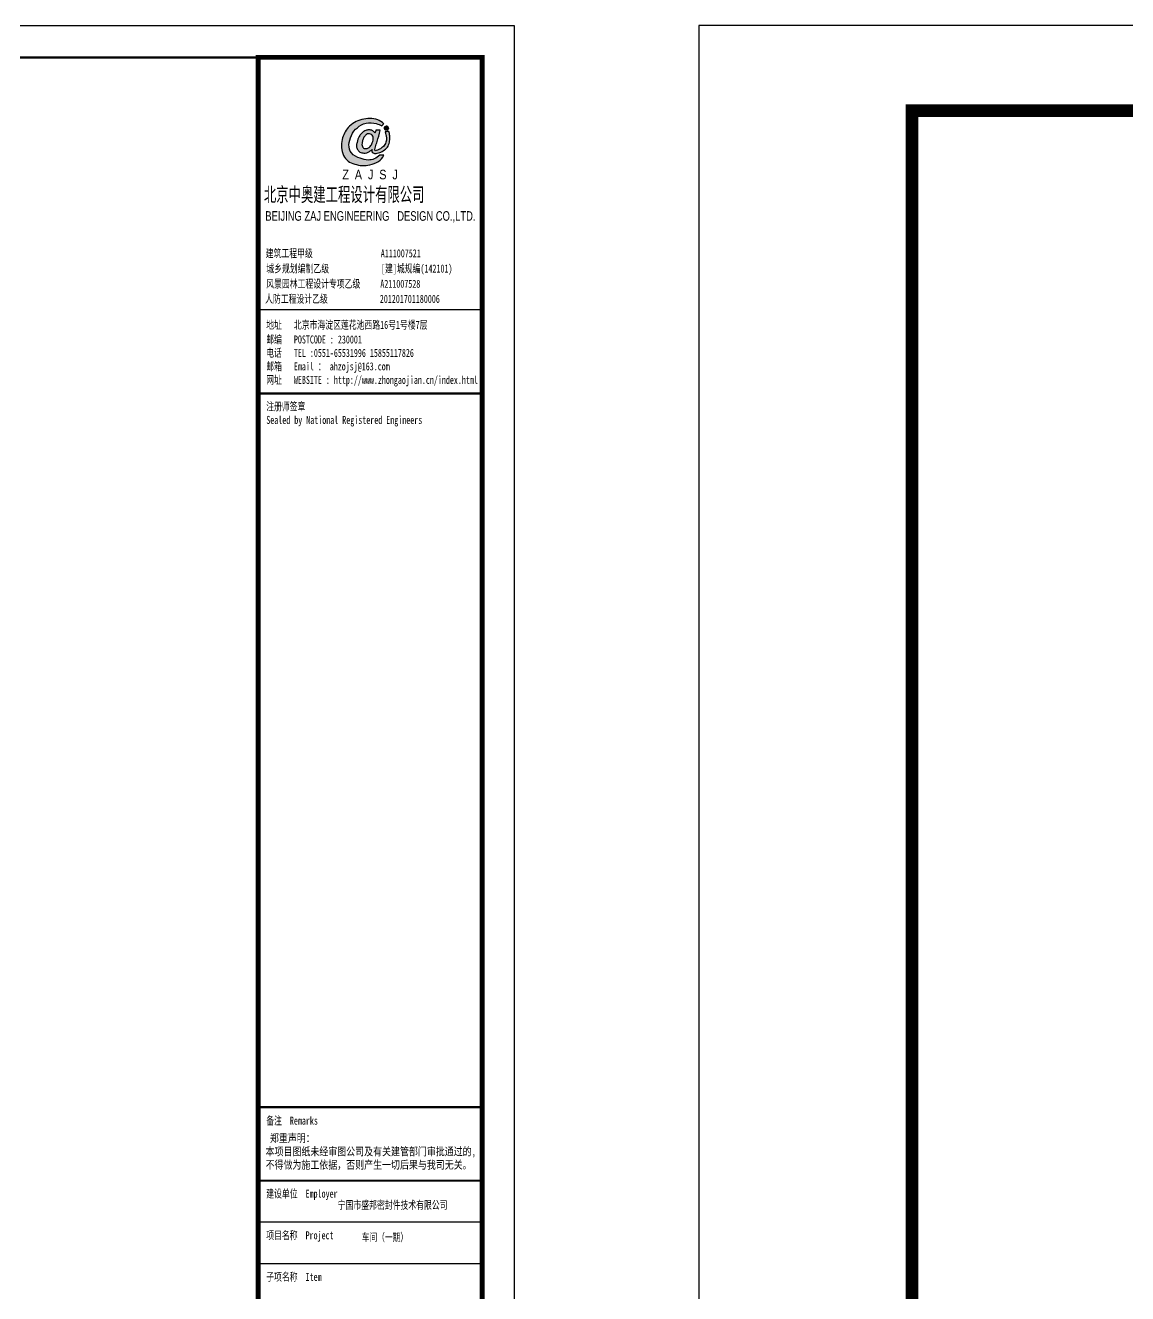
# Model space of a CAD drawing. Extents: x -89996 to 1006241, y -2176 to 440573.
# Drawn here: x 779305 to 797572, y 151578 to 172594 of the extents above; entities that cross this region are included whole.
import ezdxf
from ezdxf.enums import TextEntityAlignment as Align

# ---------------------------------------------------------------- set-up
doc = ezdxf.new("R2010")
doc.units = 0
doc.header["$LTSCALE"] = 1000
doc.header["$MEASUREMENT"] = 0
for name, color, linetype in [('BORDER', 7, 'Continuous'), ('PUB_TITLE', 4, 'Continuous'), ('图签', 3, 'Continuous')]:
    doc.layers.add(name, color=color, linetype=linetype)
doc.styles.add('_gyy_title_Arial', font='arial.ttf', dxfattribs={"width": 0.7})
doc.styles.add('_gyy_title_ST', font='', dxfattribs={"width": 0.8})
doc.styles.add('HZ', font='txt.shx', dxfattribs={"width": 0.8, "bigfont": '000hztxt.shx'})
doc.styles.get('_gyy_title_ST').set_extended_font_data('SimSun')

# ---------------------------------------------------------------- blocks, each defined once
blk = doc.blocks.new('dd')
at = {"layer": '图签'}
h = blk.add_hatch(color=5, dxfattribs=at)
h.set_gradient(color1=(0, 0, 255), color2=(36, 36, 255), one_color=1, tint=0.57)
h.paths.add_polyline_path([(452, 1270, -0.093206), (531, 1562, -0.136321), (716, 1807, -0.161039), (988, 1948, -0.108591), (1307, 1935, -0.049497), (1479, 1861, 0.062627), (1539, 1932, 0.094388), (1351, 2056, 0.136326), (854, 2062, 0.161722), (430, 1810, 0.133661), (243, 1435, 0.158414), (286, 937, 0.22517), (632, 669, 0.138663), (1107, 646, 0.074676), (1375, 753, 0.125344), (1543, 944, 0.006312), (1413, 948, -0.090385), (1244, 833, -0.096745), (1053, 797, -0.073845), (803, 850, -0.140868), (530, 1020, -0.160753)])
h = blk.add_hatch(color=5, dxfattribs=at)
h.set_gradient(color1=(0, 0, 255), color2=(36, 36, 255), one_color=1, tint=0.57)
h.paths.add_polyline_path([(1306, 1289, 0.011169), (1334, 1370, 0.005807), (1431, 1724, 0.01105), (1292, 1724, 0.016796), (1267, 1634, 0.125943), (1203, 1704, 0.083806), (1120, 1739, 0.082879), (1047, 1739, -0.008503), (952, 1710, 0.060057), (844, 1628, 0.086078), (774, 1532, 0.099424), (705, 1347, 0.12153), (690, 1225, 0.102644), (719, 1122, 0.056648), (797, 1042, 0.092914), (913, 1013, 0.194578), (1098, 1064, -0.002562), (1175, 1122, 0.064354), (1167, 1068, 0.172385), (1207, 1017, 0.105458), (1300, 1002, 0.086567), (1454, 1046, 0.047674), (1592, 1136, 0.166359), (1692, 1274, 0.096748), (1728, 1431, 0.03151), (1728, 1548, 0.041815), (1700, 1691, 0.007654), (1588, 1673, -0.009919), (1610, 1585, -0.068269), (1624, 1482, -0.105336), (1605, 1352, -0.14652), (1528, 1223, -0.070486), (1434, 1151, -0.077937), (1341, 1103, -0.127098), (1272, 1084, -0.114215), (1267, 1129, -0.007609)])
h.paths.add_polyline_path([(865, 1245, -0.099994), (863, 1328, -0.050974), (888, 1427, -0.120527), (938, 1529, -0.043888), (1002, 1595, -0.08446), (1063, 1619, -0.147309), (1127, 1607, -0.037474), (1177, 1572, -0.06931), (1209, 1507, -0.067662), (1213, 1431, -0.02676), (1211, 1413, 0.017209), (1183, 1329, -0.048815), (1120, 1223, -0.139096), (1046, 1163, -0.097991), (944, 1153, -0.085394), (909, 1169, -0.149141)], flags=16)
h = blk.add_hatch(color=1, dxfattribs=at)
h.set_gradient(color1=(255, 0, 0), color2=(255, 0, 0), tint=0.57)
h.paths.add_polyline_path([(1557, 1818, 0.386553), (1564, 1757, 0.170676), (1604, 1736, 0.082224), (1657, 1743, 0.087509), (1686, 1766, 0.264235), (1694, 1804, 0.244333), (1636, 1850, 0.30271)])
blk.add_lwpolyline([(1539, 1932, 0.094388), (1351, 2056, 0.136326), (854, 2062, 0.161722), (430, 1810, 0.133661), (243, 1435, 0.158414), (286, 937, 0.22517), (632, 669, 0.138663), (1107, 646, 0.074676), (1375, 753, 0.125344), (1543, 944, 0.006312), (1413, 948, -0.090385), (1244, 833, -0.096745), (1053, 797, -0.073845), (803, 850, -0.140868), (530, 1020, -0.160753), (452, 1270, -0.093206), (531, 1562, -0.136321), (716, 1807, -0.161039), (988, 1948, -0.108591), (1307, 1935, -0.049497), (1479, 1861, 0.062627)], format="xyb", close=True, dxfattribs=at)
for points in [[(1431, 1724, 0.011041), (1292, 1724, 0.016796), (1267, 1634, 0.125943), (1203, 1704, 0.083806), (1120, 1739, 0.082879), (1047, 1739, -0.008503), (952, 1710, 0.060057), (844, 1628, 0.086078), (774, 1532, 0.099424), (705, 1347, 0.12153), (690, 1225, 0.102644), (719, 1122, 0.056648), (797, 1042, 0.092914), (913, 1013, 0.194578), (1098, 1064, -0.002562), (1175, 1122, 0.064354), (1167, 1068, 0.172385), (1207, 1017, 0.105458), (1300, 1002, 0.086567), (1454, 1046, 0.047674), (1592, 1136, 0.166359), (1692, 1274, 0.096748), (1728, 1431, 0.03151), (1728, 1548, 0.041815), (1700, 1691, 0.007654), (1588, 1673, -0.009919), (1610, 1585, -0.068269), (1624, 1482, -0.105336), (1605, 1352, -0.14652), (1528, 1223, -0.070486), (1434, 1151, -0.077937), (1341, 1103, -0.127098), (1272, 1084, -0.114215), (1267, 1129, -0.007609), (1306, 1289, 0.011169), (1334, 1370, 0.005782), (1430, 1722, 0.069025)], [(1213, 1431, 0.067662), (1209, 1507, 0.06931), (1177, 1572, 0.037474), (1127, 1607, 0.147309), (1063, 1619, 0.08446), (1002, 1595, 0.043888), (938, 1529, 0.120527), (888, 1427, 0.050974), (863, 1328, 0.099994), (865, 1245, 0.149141), (909, 1169, 0.085394), (944, 1153, 0.097991), (1046, 1163, 0.139096), (1120, 1223, 0.048815), (1183, 1329, -0.017209), (1211, 1413, 0.02676), (1213, 1431, 0.441273)], [(1694, 1804, 0.243958), (1636, 1850, 0.303117), (1557, 1818, 0.386553), (1564, 1757, 0.170676), (1604, 1736, 0.082224), (1657, 1743, 0.087509), (1686, 1766, 0.264235), (1694, 1804, -7.823139)]]:
    blk.add_lwpolyline(points, format="xyb", dxfattribs=at)
at = {"insert": (246, 492), "char_height": 300, "width": 8000, "attachment_point": 1, "style": 'HZ'}
blk.add_mtext('{\\fArial|b0|i0|c0|p32;Z  A  J  S  J}', dxfattribs=at)
blk = doc.blocks.new('A$C767023C3')
at = {"layer": 'PUB_TITLE'}
for p, q in [((-4949, -5573), (0, -5573)), ((0, -23192), (-4949, -23192)), ((0, -25737), (-4949, -25737)), ((0, -26657), (-4949, -26657))]:
    blk.add_line(p, q, dxfattribs=at)
at = {"layer": 'PUB_TITLE', "const_width": 106}
blk.add_lwpolyline([(-4949, 0), (0, 0), (0, -40586), (-4949, -40586)], close=True, dxfattribs=at)
at = {"layer": 'PUB_TITLE', "const_width": 49.5}
for points in [[(-4949, -7426), (0, -7426)], [(-4949, -23192), (0, -23192)], [(-4949, -24818), (0, -24818)]]:
    blk.add_lwpolyline(points, dxfattribs=at)
at = {"layer": '图签', "xscale": 0.70707067020202, "yscale": 0.70707067020202, "zscale": 0.70707067020202}
blk.add_blockref('dd', (-3263, -2831), dxfattribs=at)
at = {"color": 1, "insert": (-4822, -2862), "char_height": 359.1, "width": 9576, "attachment_point": 1, "style": 'HZ'}
blk.add_mtext('北京中奥建工程设计有限公司', dxfattribs=at)
at = {"layer": 'PUB_TITLE', "width": 0.7}
for s, height, style, p in [('BEIJING ZAJ ENGINEERING   DESIGN CO.,LTD.', 212.12, '_gyy_title_Arial', (-2469, -3610)), ('建筑工程甲级                 A111007521             ', 176.77, '_gyy_title_ST', (-2494, -4417)), ('城乡规划编制乙级             [建]城规编(142101)', 176.77, '_gyy_title_ST', (-2712, -4754)), ('风景园林工程设计专项乙级     A211007528           ', 176.77, '_gyy_title_ST', (-2582, -5090)), ('人防工程设计乙级             201201701180006', 176.77, '_gyy_title_ST', (-2865, -5424))]:
    blk.add_text(s, height=height, dxfattribs=dict(at, style=style)).set_placement(p, align=Align.CENTER)
at = {"layer": 'PUB_TITLE', "style": '_gyy_title_ST', "width": 0.7}
for s, height, p in [('地址   北京市海淀区莲花池西路16号1号楼7层', 176.77, (-4771, -5998)), ('邮编   POSTCODE : 230001', 176.77, (-4771, -6321)), ('电话   TEL :0551-65531996 15855117826', 176.77, (-4771, -6618)), ('邮箱   Email ： ahzojsj@163.com', 176.77, (-4771, -6915)), ('网址   WEBSITE : http://www.zhongaojian.cn/index.html', 176.77, (-4771, -7214)), ('注册师签章', 176.8, (-4771, -7801)), ('Sealed by National Registered Engineers', 176.77, (-4770, -8098)), ('备注  Remarks', 176.77, (-4771, -23580)), ('建设单位  Employer', 176.77, (-4771, -25193)), ('项目名称  Project', 176.77, (-4771, -26112)), ('子项名称  Item', 176.8, (-4771, -27031))]:
    blk.add_text(s, height=height, dxfattribs=at).set_placement(p)
at = {"layer": 'PUB_TITLE', "color": 2, "style": '_gyy_title_ST', "width": 0.7}
for s, height, p in [('宁国市盛邦密封件技术有限公司', 176.77, (-1978, -25348)), ('车间（一期）', 173.9, (-2148, -26063))]:
    blk.add_text(s, height=height, dxfattribs=at).set_placement(p, align=Align.MIDDLE)
at = {"layer": 'PUB_TITLE', "insert": (-4785, -23790), "char_height": 176.77, "width": 5656.57, "attachment_point": 1, "style": '_gyy_title_ST'}
blk.add_mtext(' 郑重声明：\\P本项目图纸未经审图公司及有关建管部门审批通过的,\\P不得做为施工依据，否则产生一切后果与我司无关。', dxfattribs=at)

msp = doc.modelspace()

# ---------------------------------------------------------------- linework, layer by layer
at = {"layer": 'BORDER', "const_width": 39.77}
msp.add_lwpolyline([(744132.15, 141624.01), (744132.15, 172063.4), (786874.57, 172063.4), (786874.57, 141624.01)], close=True, dxfattribs=at)
at = {"layer": 'PUB_TITLE'}
for points in [[(742806.39, 141093.71), (742806.39, 172593.71), (787404.87, 172593.71), (787404.87, 141093.71)], [(790463.87, 88593.71), (909263.87, 88593.71), (909263.87, 172593.71), (790463.87, 172593.71)]]:
    msp.add_lwpolyline(points, close=True, dxfattribs=at)
at = {"layer": 'PUB_TITLE', "const_width": 212.12}
msp.add_lwpolyline([(793999.23, 90007.85), (793999.23, 171179.57), (907849.73, 171179.57), (907849.73, 90007.85)], close=True, dxfattribs=at)

# ---------------------------------------------------------------- block references
at = {"xscale": 0.75, "yscale": 0.75, "zscale": 0.75}
msp.add_blockref('A$C767023C3', (786874.57, 172063.4), dxfattribs=at)

doc.saveas('drawing.dxf')
